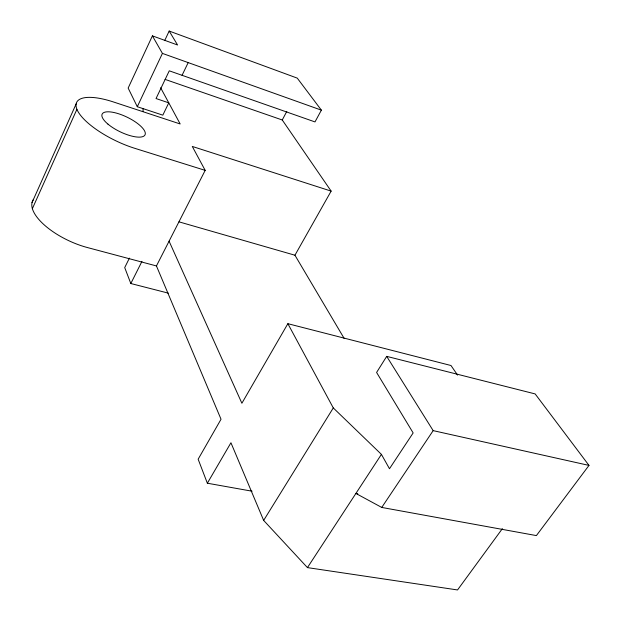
<?xml version="1.0" encoding="UTF-8"?>
<svg xmlns="http://www.w3.org/2000/svg" width="621" height="621" viewBox="0 0 621 621"><rect width="100%" height="100%" fill="white"/><g stroke="black" fill="none" stroke-linecap="round" stroke-linejoin="round"><path stroke-width="0.93" d="M32.005 202.632L76.142 103.909M32.346 208.71L76.911 109.312M169.176 31.05L177.583 44.999L152.401 35.863L128.151 88.081L137.295 106.711L162.826 115.157L168.772 102.838L156.042 98.545L169.269 70.817L314.987 121.918L321.383 110.15L297.257 78.122L169.176 31.05L164.681 40.621M137.295 106.711L162.415 53.398L152.401 35.863M182.062 75.304L188.194 62.597M129.424 258.119L124.712 267.589L130.821 283.525L168.322 293.135M130.821 283.525L141.945 261.402M252.103 491.211L207.352 483.216L198.146 459.206L221.029 419.245L156.445 265.943L205.186 170.371L192.277 146.432L331.14 191.113L294.944 255.223L344.135 338.375M331.14 191.113L282.26 119.985L286.793 111.423M457.568 375.084L450.986 365.513L287.865 323.688L241.887 403.246L169.083 241.173M207.352 483.216L230.942 442.757L263.653 520.414L307.442 567.61L457.537 589.95L502.373 528.657M263.653 520.414L333.283 407.927L287.865 323.688M357.805 493.796L355.895 493.439L381.744 507.442L536.389 535.589L588.995 465.408L535.147 393.916L386.697 356.369L376.59 372.453L413.151 432.93L389.483 468.739L381.418 454.378L333.283 407.927M307.442 567.61L381.418 454.378M381.744 507.442L433.155 430.632L386.697 356.369M433.155 430.632L588.995 465.408M156.445 265.943L87.266 247.507A49.703 20.757 25.1 0 1 33.542 199.333M178.972 221.844L294.944 255.223M205.186 170.371L134.679 148.287A51.659 17.559 25.8 0 1 77.245 110.072A51.659 17.559 25.8 0 1 113.402 101.953L180.168 123.959L160.645 87.771M165.062 79.387L282.26 119.985M162.415 53.398L321.383 110.15M143.009 108.489L143.063 111.338M107.953 124.122A23.831 8.096 25.8 0 0 144.491 135.603A23.831 8.096 25.8 0 0 118.308 113.666A23.831 8.096 25.8 0 0 107.953 124.122"/></g></svg>
